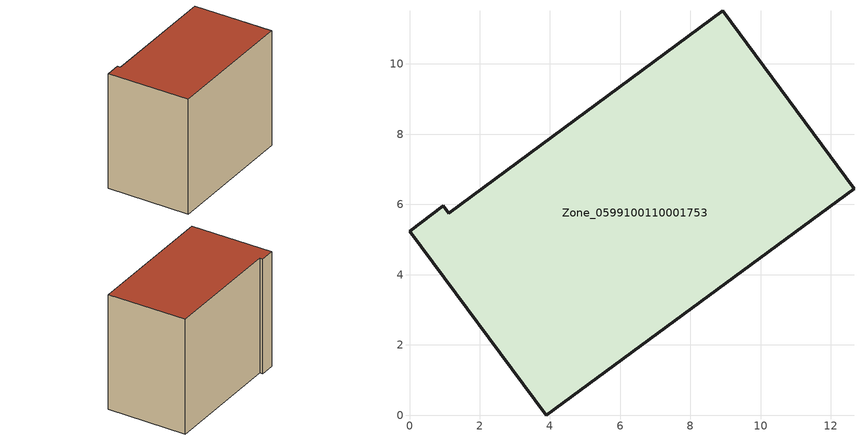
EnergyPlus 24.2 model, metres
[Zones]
Zone_0599100110001753
 floor ground (C_G): 3.9,0 0,5.24 0.96,5.96 1.11,5.75 8.92,11.51 12.66,6.44 z0.52
 wall outside (C_F): 3.9,0 12.66,6.44 8.92,11.51 1.11,5.75 0.96,5.96 0,5.24 3.9,0 z0.52:9.77
 roof outside (C_R): 0,5.24 3.9,0 12.66,6.44 8.92,11.51 1.11,5.75 0.96,5.96 z9.77
[BUILDING]
Pand.0599100110001753: North Axis=0; Terrain=City; Loads Convergence Tolerance Value=0.04; Temperature Convergence Tolerance Value=0.4; Solar Distribution=FullExterior; Maximum Number of Warmup Days=25; Minimum Number of Warmup Days=1
[Site:Location]
Rotterdam.The.Hague.AP_ZH_NLD Design_Conditions: Latitude=51.96; Longitude=4.45; Time Zone=1; Elevation=-4.5
[SITE:GROUNDTEMPERATURE:BUILDINGSURFACE]
18, 18, 18, 18, 18, 18, 18, 18, 18, 18, 18, 18
[MATERIAL] Thermal Absorptance=0.9; Solar Absorptance=0.7; Visible Absorptance=0.7
Name | Roughness | Thickness | Conductivity | Density | Specific Heat
G.TC.2015-2018 | MediumSmooth | 0.15 | 0.0428571 | 540 | 1210
F.TC.2015-2018 | Rough | 0.3 | 0.0666667 | 1920 | 840
R.TC.2015-2018 | MediumRough | 0.2 | 0.0333333 | 1500 | 1000
[CONSTRUCTION]
C_G: G.TC.2015-2018
C_F: F.TC.2015-2018
C_R: R.TC.2015-2018
[ZONE]
Zone_0599100110001753: Type=1; Multiplier=1; Ceiling Height=Autocalculate; Volume=Autocalculate; Floor Area=autocalculate; Part of Total Floor Area=Yes
[ZONEINFILTRATION:DESIGNFLOWRATE]
Infil_Zone_0599100110001753: Zone or ZoneList or Space or SpaceList=Zone_0599100110001753; Schedule=AlwaysOn; Design Flow Rate Calculation Method=Flow/Area; Flow Rate per Floor Area=0.0015; Constant Term Coefficient=1; Temperature Term Coefficient=0; Velocity Term Coefficient=0; Velocity Squared Term Coefficient=0
[HVACTEMPLATE:ZONE:IDEALLOADSAIRSYSTEM]
Zone_0599100110001753: Maximum Heating Supply Air Temperature=50; Minimum Cooling Supply Air Temperature=13; Maximum Heating Supply Air Humidity Ratio=0.0156; Minimum Cooling Supply Air Humidity Ratio=0.0077; Heating Limit=NoLimit; Cooling Limit=NoLimit; Dehumidification Control Type=ConstantSensibleHeatRatio; Cooling Sensible Heat Ratio=0.7; Dehumidification Setpoint=60; Humidification Control Type=None; Humidification Setpoint=30; Outdoor Air Method=None; Outdoor Air Flow Rate per Person=0.00944; Outdoor Air Flow Rate per Zone Floor Area=0; Outdoor Air Flow Rate per Zone=0; Demand Controlled Ventilation Type=None; Outdoor Air Economizer Type=NoEconomizer; Heat Recovery Type=None; Sensible Heat Recovery Effectiveness=0.7; Latent Heat Recovery Effectiveness=0.65
[ZONECONTROL:THERMOSTAT]
ThermostatControl_Zone_0599100110001753: Zone or ZoneList=Zone_0599100110001753; Control Type Schedule=DualSetpointControlType; Control 1=Thermostat_Zone_0599100110001753; Temperature Difference Between Cutout And Setpoint=0
[THERMOSTATSETPOINT:DUALSETPOINT]
Thermostat_Zone_0599100110001753: Heating Setpoint Temperature Schedule=HeatingSetpoint_Zone_0599100110001753; Cooling Setpoint Temperature Schedule=CoolingSetpoint_Zone_0599100110001753
[SCHEDULE:COMPACT]
HeatingSetpoint_Zone_0599100110001753: Through: 12/31, For: AllDays, Until: 24:00, 21
CoolingSetpoint_Zone_0599100110001753: Through: 12/31, For: AllDays, Until: 24:00, 24
DualSetpointControlType: Through: 12/31, For: AllDays, Until: 24:00, 4
AlwaysOn: Through: 12/31, For: AllDays, Until: 24:00, 1
